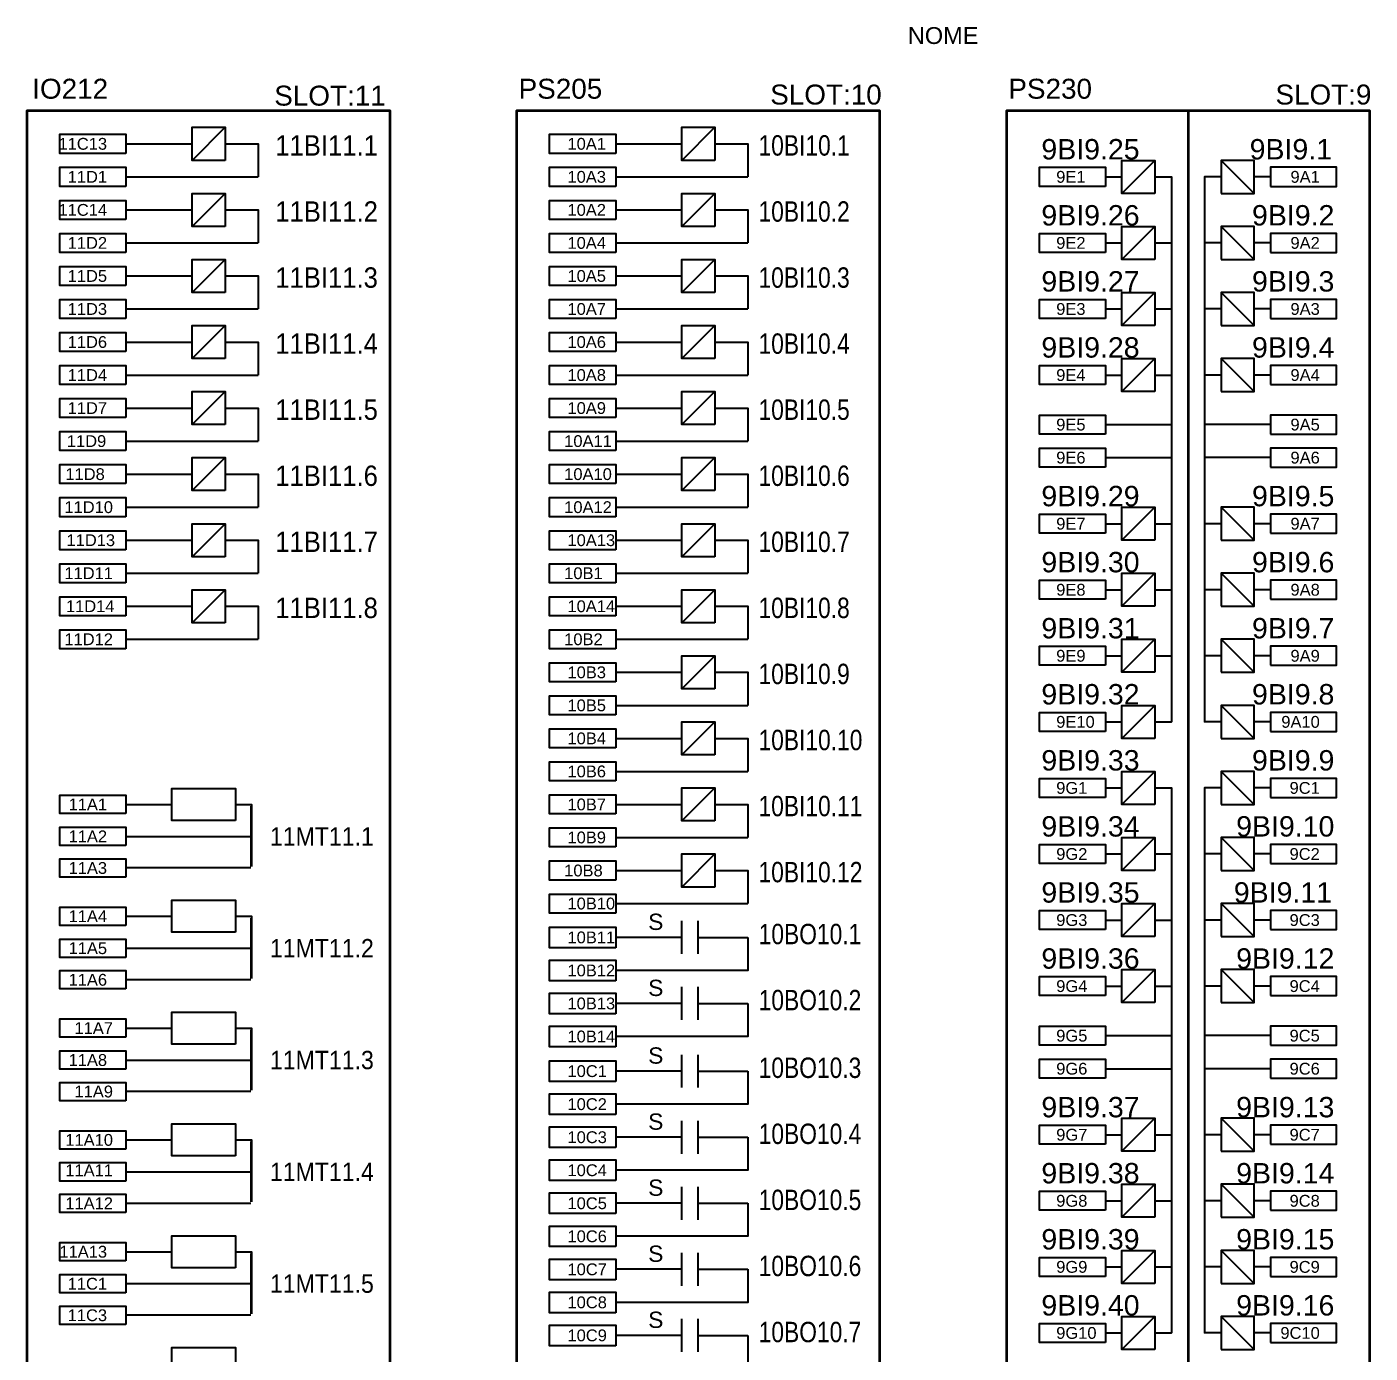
# Model space of a CAD drawing. Extents: x -70 to 228, y -238 to 10.
# Drawn here: x -69.7 to 89.7, y -147.4 to 10 of the extents above; entities that cross this region are included whole.
import ezdxf
from ezdxf.enums import TextEntityAlignment as Align

# ---------------------------------------------------------------- set-up
doc = ezdxf.new("R2010")
doc.units = 0
doc.header["$LTSCALE"] = 5
doc.header["$MEASUREMENT"] = 0
doc.styles.get("Standard").update_dxf_attribs({"font": 'arial.ttf'})

msp = doc.modelspace()

# ---------------------------------------------------------------- linework, layer by layer
at = {"lineweight": 35}
for p, q in [((68.05, 0), (68.05, -221.48)), ((-43.08, -89.69), (-43.08, -82.53)), ((-43.08, -102.96), (-43.08, -95.8)), ((-43.08, -116.23), (-43.08, -109.07)), ((-43.08, -129.5), (-43.08, -122.34)), ((-43.08, -142.77), (-43.08, -135.61))]:
    msp.add_line(p, q, dxfattribs=at)
at = {"lineweight": 25}
for p, q in [((-46.23, -1.96), (-50.15, -5.88)), ((11.89, -1.96), (7.97, -5.88)), ((-57.99, -3.92), (-50.15, -3.92)), ((0.13, -3.92), (7.97, -3.92)), ((64.13, -5.88), (60.21, -9.8)), ((71.97, -5.88), (75.89, -9.8)), ((-57.89, -7.84), (-42.31, -7.84)), ((0.23, -7.84), (15.81, -7.84)), ((58.25, -7.84), (60.21, -7.84)), ((77.85, -7.84), (75.89, -7.84)), ((-46.23, -9.8), (-50.15, -13.72)), ((11.89, -9.8), (7.97, -13.72)), ((-57.99, -11.76), (-50.15, -11.76)), ((0.13, -11.76), (7.97, -11.76)), ((64.13, -13.72), (60.21, -17.64)), ((71.97, -13.72), (75.89, -17.64)), ((-57.89, -15.68), (-42.31, -15.68)), ((0.23, -15.68), (15.81, -15.68)), ((58.25, -15.68), (60.21, -15.68)), ((77.85, -15.68), (75.89, -15.68)), ((-46.23, -17.64), (-50.15, -21.56)), ((11.89, -17.64), (7.97, -21.56)), ((-57.99, -19.6), (-50.15, -19.6)), ((0.13, -19.6), (7.97, -19.6)), ((64.13, -21.56), (60.21, -25.48)), ((71.97, -21.56), (75.89, -25.48)), ((-57.89, -23.52), (-42.31, -23.52)), ((0.23, -23.52), (15.81, -23.52)), ((58.25, -23.52), (60.21, -23.52)), ((77.85, -23.52), (75.89, -23.52)), ((-46.23, -25.48), (-50.15, -29.4)), ((11.89, -25.48), (7.97, -29.4)), ((-57.99, -27.44), (-50.15, -27.44)), ((0.13, -27.44), (7.97, -27.44)), ((64.13, -29.4), (60.21, -33.32)), ((71.97, -29.4), (75.89, -33.32)), ((-57.89, -31.36), (-42.31, -31.36)), ((0.23, -31.36), (15.81, -31.36)), ((58.25, -31.36), (60.21, -31.36)), ((77.85, -31.36), (75.89, -31.36)), ((-46.23, -33.32), (-50.15, -37.24)), ((11.89, -33.32), (7.97, -37.24)), ((-57.99, -35.28), (-50.15, -35.28)), ((0.13, -35.28), (7.97, -35.28)), ((58.25, -37.24), (64.13, -37.24)), ((77.85, -37.24), (71.97, -37.24)), ((-57.89, -39.2), (-42.31, -39.2)), ((0.23, -39.2), (15.81, -39.2)), ((-46.23, -41.16), (-50.15, -45.08)), ((11.89, -41.16), (7.97, -45.08)), ((58.25, -41.16), (64.13, -41.16)), ((77.85, -41.16), (71.97, -41.16)), ((-57.99, -43.12), (-50.15, -43.12)), ((0.13, -43.12), (7.97, -43.12)), ((-57.89, -47.04), (-42.31, -47.04)), ((0.23, -47.04), (15.81, -47.04)), ((64.13, -47.04), (60.21, -50.96)), ((71.97, -47.04), (75.89, -50.96)), ((-46.23, -49), (-50.15, -52.92)), ((11.89, -49), (7.97, -52.92)), ((58.25, -49), (60.21, -49)), ((77.85, -49), (75.89, -49)), ((-57.99, -50.96), (-50.15, -50.96)), ((0.13, -50.96), (7.97, -50.96)), ((-57.89, -54.88), (-42.31, -54.88)), ((0.23, -54.88), (15.81, -54.88)), ((64.13, -54.88), (60.21, -58.8)), ((71.97, -54.88), (75.89, -58.8)), ((-46.23, -56.84), (-50.15, -60.76)), ((11.89, -56.84), (7.97, -60.76)), ((58.25, -56.84), (60.21, -56.84)), ((77.85, -56.84), (75.89, -56.84)), ((-57.99, -58.8), (-50.15, -58.8)), ((0.13, -58.8), (7.97, -58.8)), ((-57.89, -62.72), (-42.31, -62.72)), ((0.23, -62.72), (15.81, -62.72)), ((64.13, -62.72), (60.21, -66.64)), ((71.97, -62.72), (75.89, -66.64)), ((11.89, -64.68), (7.97, -68.6)), ((58.25, -64.68), (60.21, -64.68)), ((77.85, -64.68), (75.89, -64.68)), ((0.13, -66.64), (7.97, -66.64)), ((0.23, -70.56), (15.81, -70.56)), ((64.13, -70.56), (60.21, -74.48)), ((71.97, -70.56), (75.89, -74.48)), ((11.89, -72.52), (7.97, -76.44)), ((58.25, -72.52), (60.21, -72.52)), ((77.85, -72.52), (75.89, -72.52)), ((0.13, -74.48), (7.97, -74.48)), ((0.23, -78.4), (15.81, -78.4)), ((64.13, -78.4), (60.21, -82.32)), ((71.97, -78.4), (75.89, -82.32)), ((11.89, -80.36), (7.97, -84.28)), ((58.25, -80.36), (60.21, -80.36)), ((77.85, -80.36), (75.89, -80.36)), ((-57.99, -82.32), (-52.56, -82.32)), ((0.13, -82.32), (7.97, -82.32)), ((-57.89, -86.11), (-43.08, -86.11)), ((0.23, -86.24), (15.81, -86.24)), ((64.13, -86.24), (60.21, -90.16)), ((71.97, -86.24), (75.89, -90.16)), ((11.89, -88.2), (7.97, -92.12)), ((58.25, -88.2), (60.21, -88.2)), ((77.85, -88.2), (75.89, -88.2)), ((-57.99, -89.81), (-43.17, -89.81)), ((0.13, -90.16), (7.97, -90.16)), ((-57.99, -95.59), (-52.56, -95.59)), ((0.23, -94.08), (15.81, -94.08)), ((64.13, -94.08), (60.21, -98)), ((71.97, -94.08), (75.89, -98)), ((7.97, -100.06), (7.97, -96.14)), ((9.93, -100.06), (9.93, -96.14)), ((58.25, -96.04), (60.21, -96.04)), ((77.85, -96.04), (75.89, -96.04)), ((7.97, -98.1), (0.13, -98.1)), ((9.93, -98.1), (15.81, -98.1)), ((-57.89, -99.38), (-43.08, -99.38)), ((64.13, -101.92), (60.21, -105.84)), ((71.97, -101.92), (75.89, -105.84)), ((-57.99, -103.08), (-43.17, -103.08)), ((7.97, -107.9), (7.97, -103.98)), ((9.93, -107.9), (9.93, -103.98)), ((58.25, -103.88), (60.21, -103.88)), ((77.85, -103.88), (75.89, -103.88)), ((7.97, -105.94), (0.13, -105.94)), ((9.93, -105.94), (15.81, -105.94)), ((-57.99, -108.86), (-52.56, -108.86)), ((58.25, -109.76), (64.13, -109.76)), ((77.85, -109.76), (71.97, -109.76)), ((-57.89, -112.65), (-43.08, -112.65)), ((7.97, -115.93), (7.97, -112.02)), ((9.93, -115.93), (9.93, -112.02)), ((7.97, -113.97), (0.13, -113.97)), ((9.93, -113.97), (15.81, -113.97)), ((58.25, -113.68), (64.13, -113.68)), ((77.85, -113.68), (71.97, -113.68)), ((-57.99, -116.35), (-43.17, -116.35)), ((7.97, -123.77), (7.97, -119.86)), ((9.93, -123.77), (9.93, -119.86)), ((64.13, -119.56), (60.21, -123.48)), ((71.97, -119.56), (75.89, -123.48)), ((-57.99, -122.13), (-52.56, -122.13)), ((7.97, -121.81), (0.13, -121.81)), ((9.93, -121.81), (15.81, -121.81)), ((58.25, -121.52), (60.21, -121.52)), ((77.85, -121.52), (75.89, -121.52)), ((-57.89, -125.92), (-43.08, -125.92)), ((64.13, -127.4), (60.21, -131.32)), ((71.97, -127.4), (75.89, -131.32)), ((7.97, -131.61), (7.97, -127.7)), ((9.93, -131.61), (9.93, -127.7)), ((-57.99, -129.62), (-43.17, -129.62)), ((7.97, -129.65), (0.13, -129.65)), ((9.93, -129.65), (15.81, -129.65)), ((58.25, -129.36), (60.21, -129.36)), ((77.85, -129.36), (75.89, -129.36)), ((-57.99, -135.4), (-52.56, -135.4)), ((64.13, -135.24), (60.21, -139.16)), ((71.97, -135.24), (75.89, -139.16)), ((7.97, -139.45), (7.97, -135.54)), ((9.93, -139.45), (9.93, -135.54)), ((7.97, -137.49), (0.13, -137.49)), ((9.93, -137.49), (15.81, -137.49)), ((58.25, -137.2), (60.21, -137.2)), ((77.85, -137.2), (75.89, -137.2)), ((-57.89, -139.19), (-43.08, -139.19)), ((-57.99, -142.89), (-43.17, -142.89)), ((7.97, -147.29), (7.97, -143.38)), ((9.93, -147.29), (9.93, -143.38)), ((64.13, -143.08), (60.21, -147)), ((71.97, -143.08), (75.89, -147)), ((58.25, -145.04), (60.21, -145.04)), ((77.85, -145.04), (75.89, -145.04)), ((7.97, -145.33), (0.13, -145.33)), ((9.93, -145.33), (15.81, -145.33))]:
    msp.add_line(p, q, dxfattribs=at)
at = {"lineweight": 35}
for points in [[(-69.75, -231.28), (-26.63, -231.28), (-26.63, 0), (-69.75, 0), (-69.75, -231.28)], [(-11.63, -231.28), (31.49, -231.28), (31.49, 0), (-11.63, 0), (-11.63, -231.28)], [(46.49, -231.28), (89.61, -231.28), (89.61, 0), (46.49, 0), (46.49, -231.28)]]:
    msp.add_lwpolyline(points, close=True, dxfattribs=at)
at = {"lineweight": 25}
for points in [[(-57.99, -5.05), (-65.83, -5.05), (-65.83, -2.79), (-57.99, -2.79), (-57.99, -5.05)], [(-46.23, -5.88), (-50.15, -5.88), (-50.15, -1.96), (-46.23, -1.96), (-46.23, -5.88)], [(0.13, -5.05), (-7.71, -5.05), (-7.71, -2.79), (0.13, -2.79), (0.13, -5.05)], [(11.89, -5.88), (7.97, -5.88), (7.97, -1.96), (11.89, -1.96), (11.89, -5.88)], [(64.13, -9.8), (60.21, -9.8), (60.21, -5.88), (64.13, -5.88), (64.13, -9.8)], [(71.97, -9.8), (75.89, -9.8), (75.89, -5.88), (71.97, -5.88), (71.97, -9.8)], [(-57.99, -8.97), (-65.83, -8.97), (-65.83, -6.71), (-57.99, -6.71), (-57.99, -8.97)], [(0.13, -8.97), (-7.71, -8.97), (-7.71, -6.71), (0.13, -6.71), (0.13, -8.97)], [(58.25, -8.97), (50.41, -8.97), (50.41, -6.71), (58.25, -6.71), (58.25, -8.97)], [(77.85, -8.97), (85.69, -8.97), (85.69, -6.71), (77.85, -6.71), (77.85, -8.97)], [(-57.99, -12.89), (-65.83, -12.89), (-65.83, -10.63), (-57.99, -10.63), (-57.99, -12.89)], [(-46.23, -13.72), (-50.15, -13.72), (-50.15, -9.8), (-46.23, -9.8), (-46.23, -13.72)], [(0.13, -12.89), (-7.71, -12.89), (-7.71, -10.63), (0.13, -10.63), (0.13, -12.89)], [(11.89, -13.72), (7.97, -13.72), (7.97, -9.8), (11.89, -9.8), (11.89, -13.72)], [(64.13, -17.64), (60.21, -17.64), (60.21, -13.72), (64.13, -13.72), (64.13, -17.64)], [(71.97, -17.64), (75.89, -17.64), (75.89, -13.72), (71.97, -13.72), (71.97, -17.64)], [(-57.99, -16.81), (-65.83, -16.81), (-65.83, -14.55), (-57.99, -14.55), (-57.99, -16.81)], [(0.13, -16.81), (-7.71, -16.81), (-7.71, -14.55), (0.13, -14.55), (0.13, -16.81)], [(58.25, -16.81), (50.41, -16.81), (50.41, -14.55), (58.25, -14.55), (58.25, -16.81)], [(77.85, -16.81), (85.69, -16.81), (85.69, -14.55), (77.85, -14.55), (77.85, -16.81)], [(-57.99, -20.73), (-65.83, -20.73), (-65.83, -18.47), (-57.99, -18.47), (-57.99, -20.73)], [(-46.23, -21.56), (-50.15, -21.56), (-50.15, -17.64), (-46.23, -17.64), (-46.23, -21.56)], [(0.13, -20.73), (-7.71, -20.73), (-7.71, -18.47), (0.13, -18.47), (0.13, -20.73)], [(11.89, -21.56), (7.97, -21.56), (7.97, -17.64), (11.89, -17.64), (11.89, -21.56)], [(64.13, -25.48), (60.21, -25.48), (60.21, -21.56), (64.13, -21.56), (64.13, -25.48)], [(71.97, -25.48), (75.89, -25.48), (75.89, -21.56), (71.97, -21.56), (71.97, -25.48)], [(-57.99, -24.65), (-65.83, -24.65), (-65.83, -22.39), (-57.99, -22.39), (-57.99, -24.65)], [(0.13, -24.65), (-7.71, -24.65), (-7.71, -22.39), (0.13, -22.39), (0.13, -24.65)], [(58.25, -24.65), (50.41, -24.65), (50.41, -22.39), (58.25, -22.39), (58.25, -24.65)], [(77.85, -24.65), (85.69, -24.65), (85.69, -22.39), (77.85, -22.39), (77.85, -24.65)], [(-46.23, -29.4), (-50.15, -29.4), (-50.15, -25.48), (-46.23, -25.48), (-46.23, -29.4)], [(11.89, -29.4), (7.97, -29.4), (7.97, -25.48), (11.89, -25.48), (11.89, -29.4)], [(-57.99, -28.57), (-65.83, -28.57), (-65.83, -26.31), (-57.99, -26.31), (-57.99, -28.57)], [(0.13, -28.57), (-7.71, -28.57), (-7.71, -26.31), (0.13, -26.31), (0.13, -28.57)], [(-57.99, -32.49), (-65.83, -32.49), (-65.83, -30.23), (-57.99, -30.23), (-57.99, -32.49)], [(0.13, -32.49), (-7.71, -32.49), (-7.71, -30.23), (0.13, -30.23), (0.13, -32.49)], [(58.25, -32.49), (50.41, -32.49), (50.41, -30.23), (58.25, -30.23), (58.25, -32.49)], [(64.13, -33.32), (60.21, -33.32), (60.21, -29.4), (64.13, -29.4), (64.13, -33.32)], [(71.97, -33.32), (75.89, -33.32), (75.89, -29.4), (71.97, -29.4), (71.97, -33.32)], [(77.85, -32.49), (85.69, -32.49), (85.69, -30.23), (77.85, -30.23), (77.85, -32.49)], [(-46.23, -37.24), (-50.15, -37.24), (-50.15, -33.32), (-46.23, -33.32), (-46.23, -37.24)], [(11.89, -37.24), (7.97, -37.24), (7.97, -33.32), (11.89, -33.32), (11.89, -37.24)], [(-57.99, -36.41), (-65.83, -36.41), (-65.83, -34.15), (-57.99, -34.15), (-57.99, -36.41)], [(0.13, -36.41), (-7.71, -36.41), (-7.71, -34.15), (0.13, -34.15), (0.13, -36.41)], [(58.25, -38.37), (50.41, -38.37), (50.41, -36.11), (58.25, -36.11), (58.25, -38.37)], [(77.85, -38.37), (85.69, -38.37), (85.69, -36.11), (77.85, -36.11), (77.85, -38.37)], [(-57.99, -40.33), (-65.83, -40.33), (-65.83, -38.07), (-57.99, -38.07), (-57.99, -40.33)], [(0.13, -40.33), (-7.71, -40.33), (-7.71, -38.07), (0.13, -38.07), (0.13, -40.33)], [(-46.23, -45.08), (-50.15, -45.08), (-50.15, -41.16), (-46.23, -41.16), (-46.23, -45.08)], [(11.89, -45.08), (7.97, -45.08), (7.97, -41.16), (11.89, -41.16), (11.89, -45.08)], [(58.25, -42.29), (50.41, -42.29), (50.41, -40.03), (58.25, -40.03), (58.25, -42.29)], [(77.85, -42.29), (85.69, -42.29), (85.69, -40.03), (77.85, -40.03), (77.85, -42.29)], [(-57.99, -44.25), (-65.83, -44.25), (-65.83, -41.99), (-57.99, -41.99), (-57.99, -44.25)], [(0.13, -44.25), (-7.71, -44.25), (-7.71, -41.99), (0.13, -41.99), (0.13, -44.25)], [(-57.99, -48.17), (-65.83, -48.17), (-65.83, -45.91), (-57.99, -45.91), (-57.99, -48.17)], [(0.13, -48.17), (-7.71, -48.17), (-7.71, -45.91), (0.13, -45.91), (0.13, -48.17)], [(64.13, -50.96), (60.21, -50.96), (60.21, -47.04), (64.13, -47.04), (64.13, -50.96)], [(71.97, -50.96), (75.89, -50.96), (75.89, -47.04), (71.97, -47.04), (71.97, -50.96)], [(-46.23, -52.92), (-50.15, -52.92), (-50.15, -49), (-46.23, -49), (-46.23, -52.92)], [(11.89, -52.92), (7.97, -52.92), (7.97, -49), (11.89, -49), (11.89, -52.92)], [(58.25, -50.13), (50.41, -50.13), (50.41, -47.87), (58.25, -47.87), (58.25, -50.13)], [(77.85, -50.13), (85.69, -50.13), (85.69, -47.87), (77.85, -47.87), (77.85, -50.13)], [(-57.99, -52.09), (-65.83, -52.09), (-65.83, -49.83), (-57.99, -49.83), (-57.99, -52.09)], [(0.13, -52.09), (-7.71, -52.09), (-7.71, -49.83), (0.13, -49.83), (0.13, -52.09)], [(-57.99, -56.01), (-65.83, -56.01), (-65.83, -53.75), (-57.99, -53.75), (-57.99, -56.01)], [(0.13, -56.01), (-7.71, -56.01), (-7.71, -53.75), (0.13, -53.75), (0.13, -56.01)], [(58.25, -57.97), (50.41, -57.97), (50.41, -55.71), (58.25, -55.71), (58.25, -57.97)], [(64.13, -58.8), (60.21, -58.8), (60.21, -54.88), (64.13, -54.88), (64.13, -58.8)], [(71.97, -58.8), (75.89, -58.8), (75.89, -54.88), (71.97, -54.88), (71.97, -58.8)], [(77.85, -57.97), (85.69, -57.97), (85.69, -55.71), (77.85, -55.71), (77.85, -57.97)], [(-46.23, -60.76), (-50.15, -60.76), (-50.15, -56.84), (-46.23, -56.84), (-46.23, -60.76)], [(11.89, -60.76), (7.97, -60.76), (7.97, -56.84), (11.89, -56.84), (11.89, -60.76)], [(-57.99, -59.93), (-65.83, -59.93), (-65.83, -57.67), (-57.99, -57.67), (-57.99, -59.93)], [(0.13, -59.93), (-7.71, -59.93), (-7.71, -57.67), (0.13, -57.67), (0.13, -59.93)], [(-57.99, -63.85), (-65.83, -63.85), (-65.83, -61.59), (-57.99, -61.59), (-57.99, -63.85)], [(0.13, -63.85), (-7.71, -63.85), (-7.71, -61.59), (0.13, -61.59), (0.13, -63.85)], [(58.25, -65.81), (50.41, -65.81), (50.41, -63.55), (58.25, -63.55), (58.25, -65.81)], [(64.13, -66.64), (60.21, -66.64), (60.21, -62.72), (64.13, -62.72), (64.13, -66.64)], [(71.97, -66.64), (75.89, -66.64), (75.89, -62.72), (71.97, -62.72), (71.97, -66.64)], [(77.85, -65.81), (85.69, -65.81), (85.69, -63.55), (77.85, -63.55), (77.85, -65.81)], [(11.89, -68.6), (7.97, -68.6), (7.97, -64.68), (11.89, -64.68), (11.89, -68.6)], [(0.13, -67.77), (-7.71, -67.77), (-7.71, -65.51), (0.13, -65.51), (0.13, -67.77)], [(0.13, -71.69), (-7.71, -71.69), (-7.71, -69.43), (0.13, -69.43), (0.13, -71.69)], [(58.25, -73.65), (50.41, -73.65), (50.41, -71.39), (58.25, -71.39), (58.25, -73.65)], [(64.13, -74.48), (60.21, -74.48), (60.21, -70.56), (64.13, -70.56), (64.13, -74.48)], [(71.97, -74.48), (75.89, -74.48), (75.89, -70.56), (71.97, -70.56), (71.97, -74.48)], [(77.85, -73.65), (85.69, -73.65), (85.69, -71.39), (77.85, -71.39), (77.85, -73.65)], [(11.89, -76.44), (7.97, -76.44), (7.97, -72.52), (11.89, -72.52), (11.89, -76.44)], [(0.13, -75.61), (-7.71, -75.61), (-7.71, -73.35), (0.13, -73.35), (0.13, -75.61)], [(0.13, -79.53), (-7.71, -79.53), (-7.71, -77.27), (0.13, -77.27), (0.13, -79.53)], [(58.25, -81.49), (50.41, -81.49), (50.41, -79.23), (58.25, -79.23), (58.25, -81.49)], [(64.13, -82.32), (60.21, -82.32), (60.21, -78.4), (64.13, -78.4), (64.13, -82.32)], [(71.97, -82.32), (75.89, -82.32), (75.89, -78.4), (71.97, -78.4), (71.97, -82.32)], [(77.85, -81.49), (85.69, -81.49), (85.69, -79.23), (77.85, -79.23), (77.85, -81.49)], [(-57.99, -83.41), (-65.83, -83.41), (-65.83, -81.23), (-57.99, -81.23), (-57.99, -83.41)], [(-44.98, -84.22), (-52.56, -84.22), (-52.56, -80.42), (-44.98, -80.42), (-44.98, -84.22)], [(0.13, -83.45), (-7.71, -83.45), (-7.71, -81.19), (0.13, -81.19), (0.13, -83.45)], [(11.89, -84.28), (7.97, -84.28), (7.97, -80.36), (11.89, -80.36), (11.89, -84.28)], [(-57.99, -87.2), (-65.83, -87.2), (-65.83, -85.02), (-57.99, -85.02), (-57.99, -87.2)], [(0.13, -87.37), (-7.71, -87.37), (-7.71, -85.11), (0.13, -85.11), (0.13, -87.37)], [(58.25, -89.33), (50.41, -89.33), (50.41, -87.07), (58.25, -87.07), (58.25, -89.33)], [(64.13, -90.16), (60.21, -90.16), (60.21, -86.24), (64.13, -86.24), (64.13, -90.16)], [(71.97, -90.16), (75.89, -90.16), (75.89, -86.24), (71.97, -86.24), (71.97, -90.16)], [(77.85, -89.33), (85.69, -89.33), (85.69, -87.07), (77.85, -87.07), (77.85, -89.33)], [(-57.99, -90.95), (-65.83, -90.95), (-65.83, -88.77), (-57.99, -88.77), (-57.99, -90.95)], [(0.13, -91.29), (-7.71, -91.29), (-7.71, -89.03), (0.13, -89.03), (0.13, -91.29)], [(11.89, -92.12), (7.97, -92.12), (7.97, -88.2), (11.89, -88.2), (11.89, -92.12)], [(-44.98, -97.49), (-52.56, -97.49), (-52.56, -93.69), (-44.98, -93.69), (-44.98, -97.49)], [(0.13, -95.21), (-7.71, -95.21), (-7.71, -92.95), (0.13, -92.95), (0.13, -95.21)], [(-57.99, -96.68), (-65.83, -96.68), (-65.83, -94.5), (-57.99, -94.5), (-57.99, -96.68)], [(58.25, -97.17), (50.41, -97.17), (50.41, -94.91), (58.25, -94.91), (58.25, -97.17)], [(64.13, -98), (60.21, -98), (60.21, -94.08), (64.13, -94.08), (64.13, -98)], [(71.97, -98), (75.89, -98), (75.89, -94.08), (71.97, -94.08), (71.97, -98)], [(77.85, -97.17), (85.69, -97.17), (85.69, -94.91), (77.85, -94.91), (77.85, -97.17)], [(0.13, -99.32), (-7.71, -99.32), (-7.71, -96.87), (0.13, -96.87), (0.13, -99.32)], [(-57.99, -100.47), (-65.83, -100.47), (-65.83, -98.29), (-57.99, -98.29), (-57.99, -100.47)], [(0.13, -103.24), (-7.71, -103.24), (-7.71, -100.79), (0.13, -100.79), (0.13, -103.24)], [(64.13, -105.84), (60.21, -105.84), (60.21, -101.92), (64.13, -101.92), (64.13, -105.84)], [(71.97, -105.84), (75.89, -105.84), (75.89, -101.92), (71.97, -101.92), (71.97, -105.84)], [(-57.99, -104.22), (-65.83, -104.22), (-65.83, -102.04), (-57.99, -102.04), (-57.99, -104.22)], [(58.25, -105.01), (50.41, -105.01), (50.41, -102.75), (58.25, -102.75), (58.25, -105.01)], [(77.85, -105.01), (85.69, -105.01), (85.69, -102.75), (77.85, -102.75), (77.85, -105.01)], [(0.13, -107.16), (-7.71, -107.16), (-7.71, -104.71), (0.13, -104.71), (0.13, -107.16)], [(-57.99, -109.95), (-65.83, -109.95), (-65.83, -107.77), (-57.99, -107.77), (-57.99, -109.95)], [(-44.98, -110.76), (-52.56, -110.76), (-52.56, -106.96), (-44.98, -106.96), (-44.98, -110.76)], [(0.13, -111.08), (-7.71, -111.08), (-7.71, -108.63), (0.13, -108.63), (0.13, -111.08)], [(58.25, -110.89), (50.41, -110.89), (50.41, -108.63), (58.25, -108.63), (58.25, -110.89)], [(77.85, -110.89), (85.69, -110.89), (85.69, -108.63), (77.85, -108.63), (77.85, -110.89)], [(-57.99, -113.74), (-65.83, -113.74), (-65.83, -111.56), (-57.99, -111.56), (-57.99, -113.74)], [(0.13, -115.2), (-7.71, -115.2), (-7.71, -112.75), (0.13, -112.75), (0.13, -115.2)], [(58.25, -114.81), (50.41, -114.81), (50.41, -112.55), (58.25, -112.55), (58.25, -114.81)], [(77.85, -114.81), (85.69, -114.81), (85.69, -112.55), (77.85, -112.55), (77.85, -114.81)], [(-57.99, -117.49), (-65.83, -117.49), (-65.83, -115.31), (-57.99, -115.31), (-57.99, -117.49)], [(0.13, -119.12), (-7.71, -119.12), (-7.71, -116.67), (0.13, -116.67), (0.13, -119.12)], [(-57.99, -123.22), (-65.83, -123.22), (-65.83, -121.04), (-57.99, -121.04), (-57.99, -123.22)], [(-44.98, -124.03), (-52.56, -124.03), (-52.56, -120.23), (-44.98, -120.23), (-44.98, -124.03)], [(0.13, -123.04), (-7.71, -123.04), (-7.71, -120.59), (0.13, -120.59), (0.13, -123.04)], [(58.25, -122.65), (50.41, -122.65), (50.41, -120.39), (58.25, -120.39), (58.25, -122.65)], [(64.13, -123.48), (60.21, -123.48), (60.21, -119.56), (64.13, -119.56), (64.13, -123.48)], [(71.97, -123.48), (75.89, -123.48), (75.89, -119.56), (71.97, -119.56), (71.97, -123.48)], [(77.85, -122.65), (85.69, -122.65), (85.69, -120.39), (77.85, -120.39), (77.85, -122.65)], [(-57.99, -127.01), (-65.83, -127.01), (-65.83, -124.83), (-57.99, -124.83), (-57.99, -127.01)], [(0.13, -126.96), (-7.71, -126.96), (-7.71, -124.51), (0.13, -124.51), (0.13, -126.96)], [(64.13, -131.32), (60.21, -131.32), (60.21, -127.4), (64.13, -127.4), (64.13, -131.32)], [(71.97, -131.32), (75.89, -131.32), (75.89, -127.4), (71.97, -127.4), (71.97, -131.32)], [(-57.99, -130.76), (-65.83, -130.76), (-65.83, -128.58), (-57.99, -128.58), (-57.99, -130.76)], [(0.13, -130.88), (-7.71, -130.88), (-7.71, -128.43), (0.13, -128.43), (0.13, -130.88)], [(58.25, -130.49), (50.41, -130.49), (50.41, -128.23), (58.25, -128.23), (58.25, -130.49)], [(77.85, -130.49), (85.69, -130.49), (85.69, -128.23), (77.85, -128.23), (77.85, -130.49)], [(-44.98, -137.3), (-52.56, -137.3), (-52.56, -133.5), (-44.98, -133.5), (-44.98, -137.3)], [(0.13, -134.8), (-7.71, -134.8), (-7.71, -132.35), (0.13, -132.35), (0.13, -134.8)], [(-57.99, -136.49), (-65.83, -136.49), (-65.83, -134.31), (-57.99, -134.31), (-57.99, -136.49)], [(64.13, -139.16), (60.21, -139.16), (60.21, -135.24), (64.13, -135.24), (64.13, -139.16)], [(71.97, -139.16), (75.89, -139.16), (75.89, -135.24), (71.97, -135.24), (71.97, -139.16)], [(0.13, -138.72), (-7.71, -138.72), (-7.71, -136.27), (0.13, -136.27), (0.13, -138.72)], [(58.25, -138.33), (50.41, -138.33), (50.41, -136.07), (58.25, -136.07), (58.25, -138.33)], [(77.85, -138.33), (85.69, -138.33), (85.69, -136.07), (77.85, -136.07), (77.85, -138.33)], [(-57.99, -140.28), (-65.83, -140.28), (-65.83, -138.1), (-57.99, -138.1), (-57.99, -140.28)], [(0.13, -142.64), (-7.71, -142.64), (-7.71, -140.19), (0.13, -140.19), (0.13, -142.64)], [(-57.99, -144.03), (-65.83, -144.03), (-65.83, -141.85), (-57.99, -141.85), (-57.99, -144.03)], [(64.13, -147), (60.21, -147), (60.21, -143.08), (64.13, -143.08), (64.13, -147)], [(71.97, -147), (75.89, -147), (75.89, -143.08), (71.97, -143.08), (71.97, -147)], [(0.13, -146.56), (-7.71, -146.56), (-7.71, -144.11), (0.13, -144.11), (0.13, -146.56)], [(58.25, -146.17), (50.41, -146.17), (50.41, -143.91), (58.25, -143.91), (58.25, -146.17)], [(77.85, -146.17), (85.69, -146.17), (85.69, -143.91), (77.85, -143.91), (77.85, -146.17)], [(-44.98, -150.57), (-52.56, -150.57), (-52.56, -146.78), (-44.98, -146.78), (-44.98, -150.57)]]:
    msp.add_lwpolyline(points, close=True, dxfattribs=at)
for points in [[(-46.23, -3.92), (-42.31, -3.92), (-42.31, -7.84)], [(11.89, -3.92), (15.81, -3.92), (15.81, -7.84)], [(64.13, -7.84), (66.09, -7.84), (66.09, -15.68)], [(71.97, -7.84), (70.01, -7.84), (70.01, -15.68)], [(-46.23, -11.76), (-42.31, -11.76), (-42.31, -15.68)], [(11.89, -11.76), (15.81, -11.76), (15.81, -15.68)], [(64.13, -15.68), (66.09, -15.68), (66.09, -23.52)], [(71.97, -15.68), (70.01, -15.68), (70.01, -23.52)], [(-46.23, -19.6), (-42.31, -19.6), (-42.31, -23.52)], [(11.89, -19.6), (15.81, -19.6), (15.81, -23.52)], [(64.13, -23.52), (66.09, -23.52), (66.09, -31.36)], [(71.97, -23.52), (70.01, -23.52), (70.01, -31.36)], [(-46.23, -27.44), (-42.31, -27.44), (-42.31, -31.36)], [(11.89, -27.44), (15.81, -27.44), (15.81, -31.36)], [(64.13, -31.36), (66.09, -31.36), (66.09, -39.2)], [(71.97, -31.36), (70.01, -31.36), (70.01, -39.2)], [(-46.23, -35.28), (-42.31, -35.28), (-42.31, -39.2)], [(11.89, -35.28), (15.81, -35.28), (15.81, -39.2)], [(64.13, -37.24), (66.09, -37.24), (66.09, -43.12)], [(71.97, -37.24), (70.01, -37.24), (70.01, -45.08)], [(64.13, -41.16), (66.09, -41.16), (66.09, -49)], [(71.97, -41.16), (70.01, -41.16), (70.01, -49)], [(-46.23, -43.12), (-42.31, -43.12), (-42.31, -47.04)], [(11.89, -43.12), (15.81, -43.12), (15.81, -47.04)], [(64.13, -49), (66.09, -49), (66.09, -56.84)], [(71.97, -49), (70.01, -49), (70.01, -56.84)], [(-46.23, -50.96), (-42.31, -50.96), (-42.31, -54.88)], [(11.89, -50.96), (15.81, -50.96), (15.81, -54.88)], [(64.13, -56.84), (66.09, -56.84), (66.09, -64.68)], [(71.97, -56.84), (70.01, -56.84), (70.01, -64.68)], [(-46.23, -58.8), (-42.31, -58.8), (-42.31, -62.72)], [(11.89, -58.8), (15.81, -58.8), (15.81, -62.72)], [(64.13, -64.68), (66.09, -64.68), (66.09, -72.52)], [(71.97, -64.68), (70.01, -64.68), (70.01, -72.52)], [(11.89, -66.64), (15.81, -66.64), (15.81, -70.56)], [(64.13, -72.52), (66.09, -72.52), (66.09, -72.52)], [(71.97, -72.52), (70.01, -72.52), (70.01, -72.52)], [(11.89, -74.48), (15.81, -74.48), (15.81, -78.4)], [(64.13, -80.36), (66.09, -80.36), (66.09, -88.2)], [(71.97, -80.36), (70.01, -80.36), (70.01, -88.2)], [(-44.98, -82.32), (-43.08, -82.32), (-43.08, -86.11)], [(11.89, -82.32), (15.81, -82.32), (15.81, -86.24)], [(64.13, -88.2), (66.09, -88.2), (66.09, -96.04)], [(71.97, -88.2), (70.01, -88.2), (70.01, -96.04)], [(11.89, -90.16), (15.81, -90.16), (15.81, -94.08)], [(-44.98, -95.59), (-43.08, -95.59), (-43.08, -99.38)], [(64.13, -96.04), (66.09, -96.04), (66.09, -103.88)], [(71.97, -96.04), (70.01, -96.04), (70.01, -103.88)], [(15.81, -98.1), (15.81, -102.02), (0.13, -102.02)], [(64.13, -103.88), (66.09, -103.88), (66.09, -111.72)], [(71.97, -103.88), (70.01, -103.88), (70.01, -111.72)], [(15.81, -105.94), (15.81, -109.86), (0.13, -109.86)], [(-44.98, -108.86), (-43.08, -108.86), (-43.08, -112.65)], [(64.13, -109.76), (66.09, -109.76), (66.09, -115.64)], [(71.97, -109.76), (70.01, -109.76), (70.01, -117.6)], [(15.81, -113.97), (15.81, -117.89), (0.13, -117.89)], [(64.13, -113.68), (66.09, -113.68), (66.09, -121.52)], [(71.97, -113.68), (70.01, -113.68), (70.01, -121.52)], [(-44.98, -122.13), (-43.08, -122.13), (-43.08, -125.92)], [(15.81, -121.81), (15.81, -125.73), (0.13, -125.73)], [(64.13, -121.52), (66.09, -121.52), (66.09, -129.36)], [(71.97, -121.52), (70.01, -121.52), (70.01, -129.36)], [(15.81, -129.65), (15.81, -133.57), (0.13, -133.57)], [(64.13, -129.36), (66.09, -129.36), (66.09, -137.2)], [(71.97, -129.36), (70.01, -129.36), (70.01, -137.2)], [(-44.98, -135.4), (-43.08, -135.4), (-43.08, -139.19)], [(15.81, -137.49), (15.81, -141.41), (0.13, -141.41)], [(64.13, -137.2), (66.09, -137.2), (66.09, -145.04)], [(71.97, -137.2), (70.01, -137.2), (70.01, -145.04)], [(64.13, -145.04), (66.09, -145.04), (66.09, -145.04)], [(71.97, -145.04), (70.01, -145.04), (70.01, -145.04)], [(15.81, -145.33), (15.81, -149.25), (0.13, -149.25)]]:
    msp.add_lwpolyline(points, dxfattribs=at)

# ---------------------------------------------------------------- texts
for s, width, p in [('11BI11.1', 0.9, (-40.27, -5.32)), ('10BI10.1', 0.8, (17.08, -5.32)), ('11BI11.2', 0.9, (-40.27, -13.16)), ('10BI10.2', 0.8, (17.08, -13.16)), ('11BI11.3', 0.9, (-40.27, -21)), ('10BI10.3', 0.8, (17.08, -21)), ('11BI11.4', 0.9, (-40.27, -28.84)), ('10BI10.4', 0.8, (17.08, -28.84)), ('11BI11.5', 0.9, (-40.27, -36.68)), ('10BI10.5', 0.8, (17.08, -36.68)), ('11BI11.6', 0.9, (-40.27, -44.52)), ('10BI10.6', 0.8, (17.08, -44.52)), ('11BI11.7', 0.9, (-40.27, -52.36)), ('10BI10.7', 0.8, (17.08, -52.36)), ('11BI11.8', 0.9, (-40.27, -60.2)), ('10BI10.8', 0.8, (17.08, -60.2)), ('10BI10.9', 0.8, (17.08, -68.04)), ('10BI10.10', 0.8, (17.08, -75.88)), ('10BI10.11', 0.8, (17.08, -83.72)), ('10BI10.12', 0.8, (17.08, -91.56)), ('10BO10.1', 0.8, (17.1, -98.91)), ('10BO10.2', 0.8, (17.1, -106.75)), ('10BO10.3', 0.8, (17.1, -114.78)), ('10BO10.4', 0.8, (17.1, -122.62)), ('10BO10.5', 0.8, (17.1, -130.46)), ('10BO10.6', 0.8, (17.1, -138.3)), ('10BO10.7', 0.8, (17.1, -146.14))]:
    msp.add_text(s, height=2.42, dxfattribs=dict(width=width)).set_placement(p)
at = {"width": 0.9}
for s, p in [('11MT11.1', (-40.9, -86.11)), ('11MT11.2', (-40.9, -99.38)), ('11MT11.3', (-40.9, -112.65)), ('11MT11.4', (-40.9, -125.92)), ('11MT11.5', (-40.9, -139.19))]:
    msp.add_text(s, height=2.178, dxfattribs=at).set_placement(p, align=Align.MIDDLE_LEFT)
for s, insert, char_height, attachment_point, line_spacing_factor in [('IO212', (-69.11, 3.8), 2.367, 1, 0.8), ('PS205', (-11.39, 3.8), 2.367, 1, 0.8), ('PS230', (46.73, 3.8), 2.367, 1, 0.8), ('SLOT:11', (-27.16, 0.58), 2.367, 9, 0.8), ('SLOT:10', (31.7, 0.71), 2.367, 9, 0.8), ('SLOT:9', (89.82, 0.71), 2.367, 9, 0.8), ('9BI9.25', (50.65, -4.58), 2.42, 4, 0.8), ('9BI9.1', (85.14, -4.58), 2.42, 6, 0.8), ('9BI9.26', (50.65, -12.42), 2.42, 4, 0.8), ('9BI9.2', (85.42, -12.42), 2.42, 6, 0.8), ('9BI9.27', (50.65, -20.26), 2.42, 4, 0.8), ('9BI9.3', (85.42, -20.26), 2.42, 6, 0.8), ('9BI9.28', (50.65, -28.1), 2.42, 4, 0.8), ('9BI9.4', (85.42, -28.1), 2.42, 6, 0.8), ('9BI9.29', (50.65, -45.74), 2.42, 4, 0.8), ('9BI9.5', (85.42, -45.74), 2.42, 6, 0.8), ('9BI9.30', (50.65, -53.58), 2.42, 4, 0.8), ('9BI9.6', (85.42, -53.58), 2.42, 6, 0.8), ('9BI9.31', (50.65, -61.42), 2.42, 4, 0.8), ('9BI9.7', (85.42, -61.42), 2.42, 6, 0.8), ('9BI9.32', (50.65, -69.26), 2.42, 4, 0.8), ('9BI9.8', (85.42, -69.26), 2.42, 6, 0.8), ('9BI9.33', (50.65, -77.1), 2.42, 4, 0.8), ('9BI9.9', (85.42, -77.1), 2.42, 6, 0.8), ('9BI9.34', (50.65, -84.94), 2.42, 4, 0.8), ('9BI9.10', (85.42, -84.94), 2.42, 6, 0.8), ('9BI9.35', (50.65, -92.78), 2.42, 4, 0.8), ('9BI9.11', (85.14, -92.78), 2.42, 6, 0.8), ('{\\fArial|b0|i0|c0|p0;S}', (5.79, -95.28), 1.936, 3, 0.96), ('9BI9.36', (50.65, -100.62), 2.42, 4, 0.8), ('9BI9.12', (85.42, -100.62), 2.42, 6, 0.8), ('{\\fArial|b0|i0|c0|p0;S}', (5.79, -103.12), 1.936, 3, 0.96), ('{\\fArial|b0|i0|c0|p0;S}', (5.79, -111.15), 1.936, 3, 0.96), ('9BI9.37', (50.65, -118.26), 2.42, 4, 0.8), ('9BI9.13', (85.42, -118.26), 2.42, 6, 0.8), ('{\\fArial|b0|i0|c0|p0;S}', (5.79, -118.99), 1.936, 3, 0.96), ('9BI9.38', (50.65, -126.1), 2.42, 4, 0.8), ('9BI9.14', (85.42, -126.1), 2.42, 6, 0.8), ('{\\fArial|b0|i0|c0|p0;S}', (5.79, -126.83), 1.936, 3, 0.96), ('9BI9.39', (50.65, -133.94), 2.42, 4, 0.8), ('9BI9.15', (85.42, -133.94), 2.42, 6, 0.8), ('{\\fArial|b0|i0|c0|p0;S}', (5.79, -134.67), 1.936, 3, 0.96), ('9BI9.40', (50.65, -141.78), 2.42, 4, 0.8), ('9BI9.16', (85.42, -141.78), 2.42, 6, 0.8), ('{\\fArial|b0|i0|c0|p0;S}', (5.79, -142.51), 1.936, 3, 0.96)]:
    msp.add_mtext(s, dxfattribs=dict(insert=insert, char_height=char_height, attachment_point=attachment_point, line_spacing_factor=line_spacing_factor))
at = {"flags": 4}
msp.add_attdef('NOME', text='NOME', height=2, dxfattribs=at).set_placement((38.99, 8.93), align=Align.MIDDLE_CENTER)
for tag, text, p in [('11C13', '11C13', (-60.23, -3.92)), ('11D1', '11D1', (-60.23, -7.84)), ('9A1', '9A1', (83.69, -7.84)), ('11C14', '11C14', (-60.23, -11.76)), ('11D2', '11D2', (-60.23, -15.68)), ('9A2', '9A2', (83.69, -15.68)), ('11D5', '11D5', (-60.23, -19.6)), ('11D3', '11D3', (-60.23, -23.52)), ('9A3', '9A3', (83.69, -23.52)), ('11D6', '11D6', (-60.23, -27.44)), ('11D4', '11D4', (-60.23, -31.36)), ('9A4', '9A4', (83.69, -31.36)), ('11D7', '11D7', (-60.23, -35.28)), ('9A5', '9A5', (83.69, -37.24)), ('11D9', '11D9', (-60.33, -39.2)), ('9A6', '9A6', (83.69, -41.16)), ('11D8', '11D8', (-60.5, -43.12)), ('11D10', '11D10', (-59.53, -47.04)), ('9A7', '9A7', (83.69, -49)), ('11D13', '11D13', (-59.28, -50.96)), ('11D11', '11D11', (-59.53, -54.88)), ('9A8', '9A8', (83.69, -56.84)), ('11D14', '11D14', (-59.35, -58.8)), ('11D12', '11D12', (-59.53, -62.72)), ('9A9', '9A9', (83.69, -64.68)), ('9A10', '9A10', (83.69, -72.52)), ('9C1', '9C1', (83.69, -80.36)), ('11A1', '11A1', (-60.23, -82.32)), ('11A2', '11A2', (-60.23, -86.11)), ('9C2', '9C2', (83.69, -88.2)), ('11A3', '11A3', (-60.23, -89.86)), ('11A4', '11A4', (-60.23, -95.59)), ('9C3', '9C3', (83.69, -96.04)), ('11A5', '11A5', (-60.23, -99.38)), ('11A6', '11A6', (-60.23, -103.13)), ('9C4', '9C4', (83.69, -103.88)), ('11A7', '11A7', (-59.53, -108.86)), ('9C5', '9C5', (83.69, -109.76)), ('11A8', '11A8', (-60.23, -112.65)), ('9C6', '9C6', (83.69, -113.68)), ('11A9', '11A9', (-59.53, -116.39)), ('9C7', '9C7', (83.69, -121.52)), ('11A10', '11A10', (-59.53, -122.13)), ('11A11', '11A11', (-59.53, -125.74)), ('11A12', '11A12', (-59.53, -129.66)), ('9C8', '9C8', (83.69, -129.36)), ('11A13', '11A13', (-60.23, -135.4)), ('9C9', '9C9', (83.69, -137.2)), ('11C1', '11C1', (-60.23, -139.2)), ('11C3', '11C3', (-60.23, -142.94)), ('9C10', '9C10', (83.69, -145.04))]:
    msp.add_attdef(tag, text=text, height=1.4, dxfattribs=at).set_placement(p, align=Align.MIDDLE_RIGHT)
for tag, text, p in [('10A1', '10A1', (-5.59, -3.92)), ('10A3', '10A3', (-5.59, -7.84)), ('9E1', '9E1', (52.41, -7.84)), ('10A2', '10A2', (-5.59, -11.76)), ('10A4', '10A4', (-5.59, -15.68)), ('9E2', '9E2', (52.41, -15.68)), ('10A5', '10A4', (-5.59, -19.6)), ('10A7', '10A7', (-5.59, -23.52)), ('9E3', '9E3', (52.41, -23.52)), ('10A6', '10A6', (-5.59, -27.44)), ('10A8', '10A8', (-5.59, -31.36)), ('9E4', '9E4', (52.41, -31.36)), ('10A9', '10A9', (-5.59, -35.28)), ('9E5', '9E5', (52.41, -37.24)), ('10A11', '10A11', (-5.98, -39.2)), ('9E6', '9E6', (52.41, -41.16)), ('10A10', '10A10', (-5.98, -43.12)), ('10A12', '10A12', (-5.98, -47.04)), ('9E7', '9E7', (52.41, -49)), ('10A13', '10A13', (-5.59, -50.96)), ('10B1', '10B1', (-5.98, -54.88)), ('9E8', '9E8', (52.41, -56.84)), ('10A14', '10A14', (-5.59, -58.8)), ('10B2', '10B2', (-5.98, -62.72)), ('9E9', '9E9', (52.41, -64.68)), ('10B3', '10B3', (-5.59, -66.64)), ('10B5', '10B5', (-5.59, -70.56)), ('9E10', '9E10', (52.41, -72.52)), ('10B4', '10B4', (-5.59, -74.48)), ('10B6', '10B6', (-5.59, -78.4)), ('9G1', '9G1', (52.41, -80.36)), ('10B7', '10B7', (-5.59, -82.32)), ('10B9', '10B9', (-5.59, -86.24)), ('9G2', '9G2', (52.41, -88.2)), ('10B8', '10B8', (-5.98, -90.16)), ('10B10', '10B10', (-5.59, -94.08)), ('9G3', '9G3', (52.41, -96.04)), ('10B11', '10B11', (-5.59, -98.1)), ('10B12', '10B12', (-5.59, -102.02)), ('9G4', '9G4', (52.41, -103.88)), ('10B13', '10B13', (-5.59, -105.94)), ('10B14', '10B14', (-5.59, -109.86)), ('9G5', '9G5', (52.41, -109.76)), ('9G6', '9G6', (52.41, -113.68)), ('10C1', '10C1', (-5.59, -113.97)), ('10C2', '10C2', (-5.59, -117.89)), ('10C3', '10C3', (-5.59, -121.81)), ('9G7', '9G7', (52.41, -121.52)), ('10C4', '10C4', (-5.59, -125.73)), ('10C5', '10C5', (-5.59, -129.65)), ('9G8', '9G8', (52.41, -129.36)), ('10C6', '10C6', (-5.59, -133.57)), ('10C7', '10C7', (-5.59, -137.49)), ('9G9', '9G9', (52.41, -137.2)), ('10C8', '10C8', (-5.59, -141.41)), ('10C9', '10C9', (-5.59, -145.33)), ('9G10', '9G10', (52.41, -145.04))]:
    msp.add_attdef(tag, text=text, height=1.4, dxfattribs=at).set_placement(p, align=Align.MIDDLE_LEFT)

doc.saveas('drawing.dxf')
